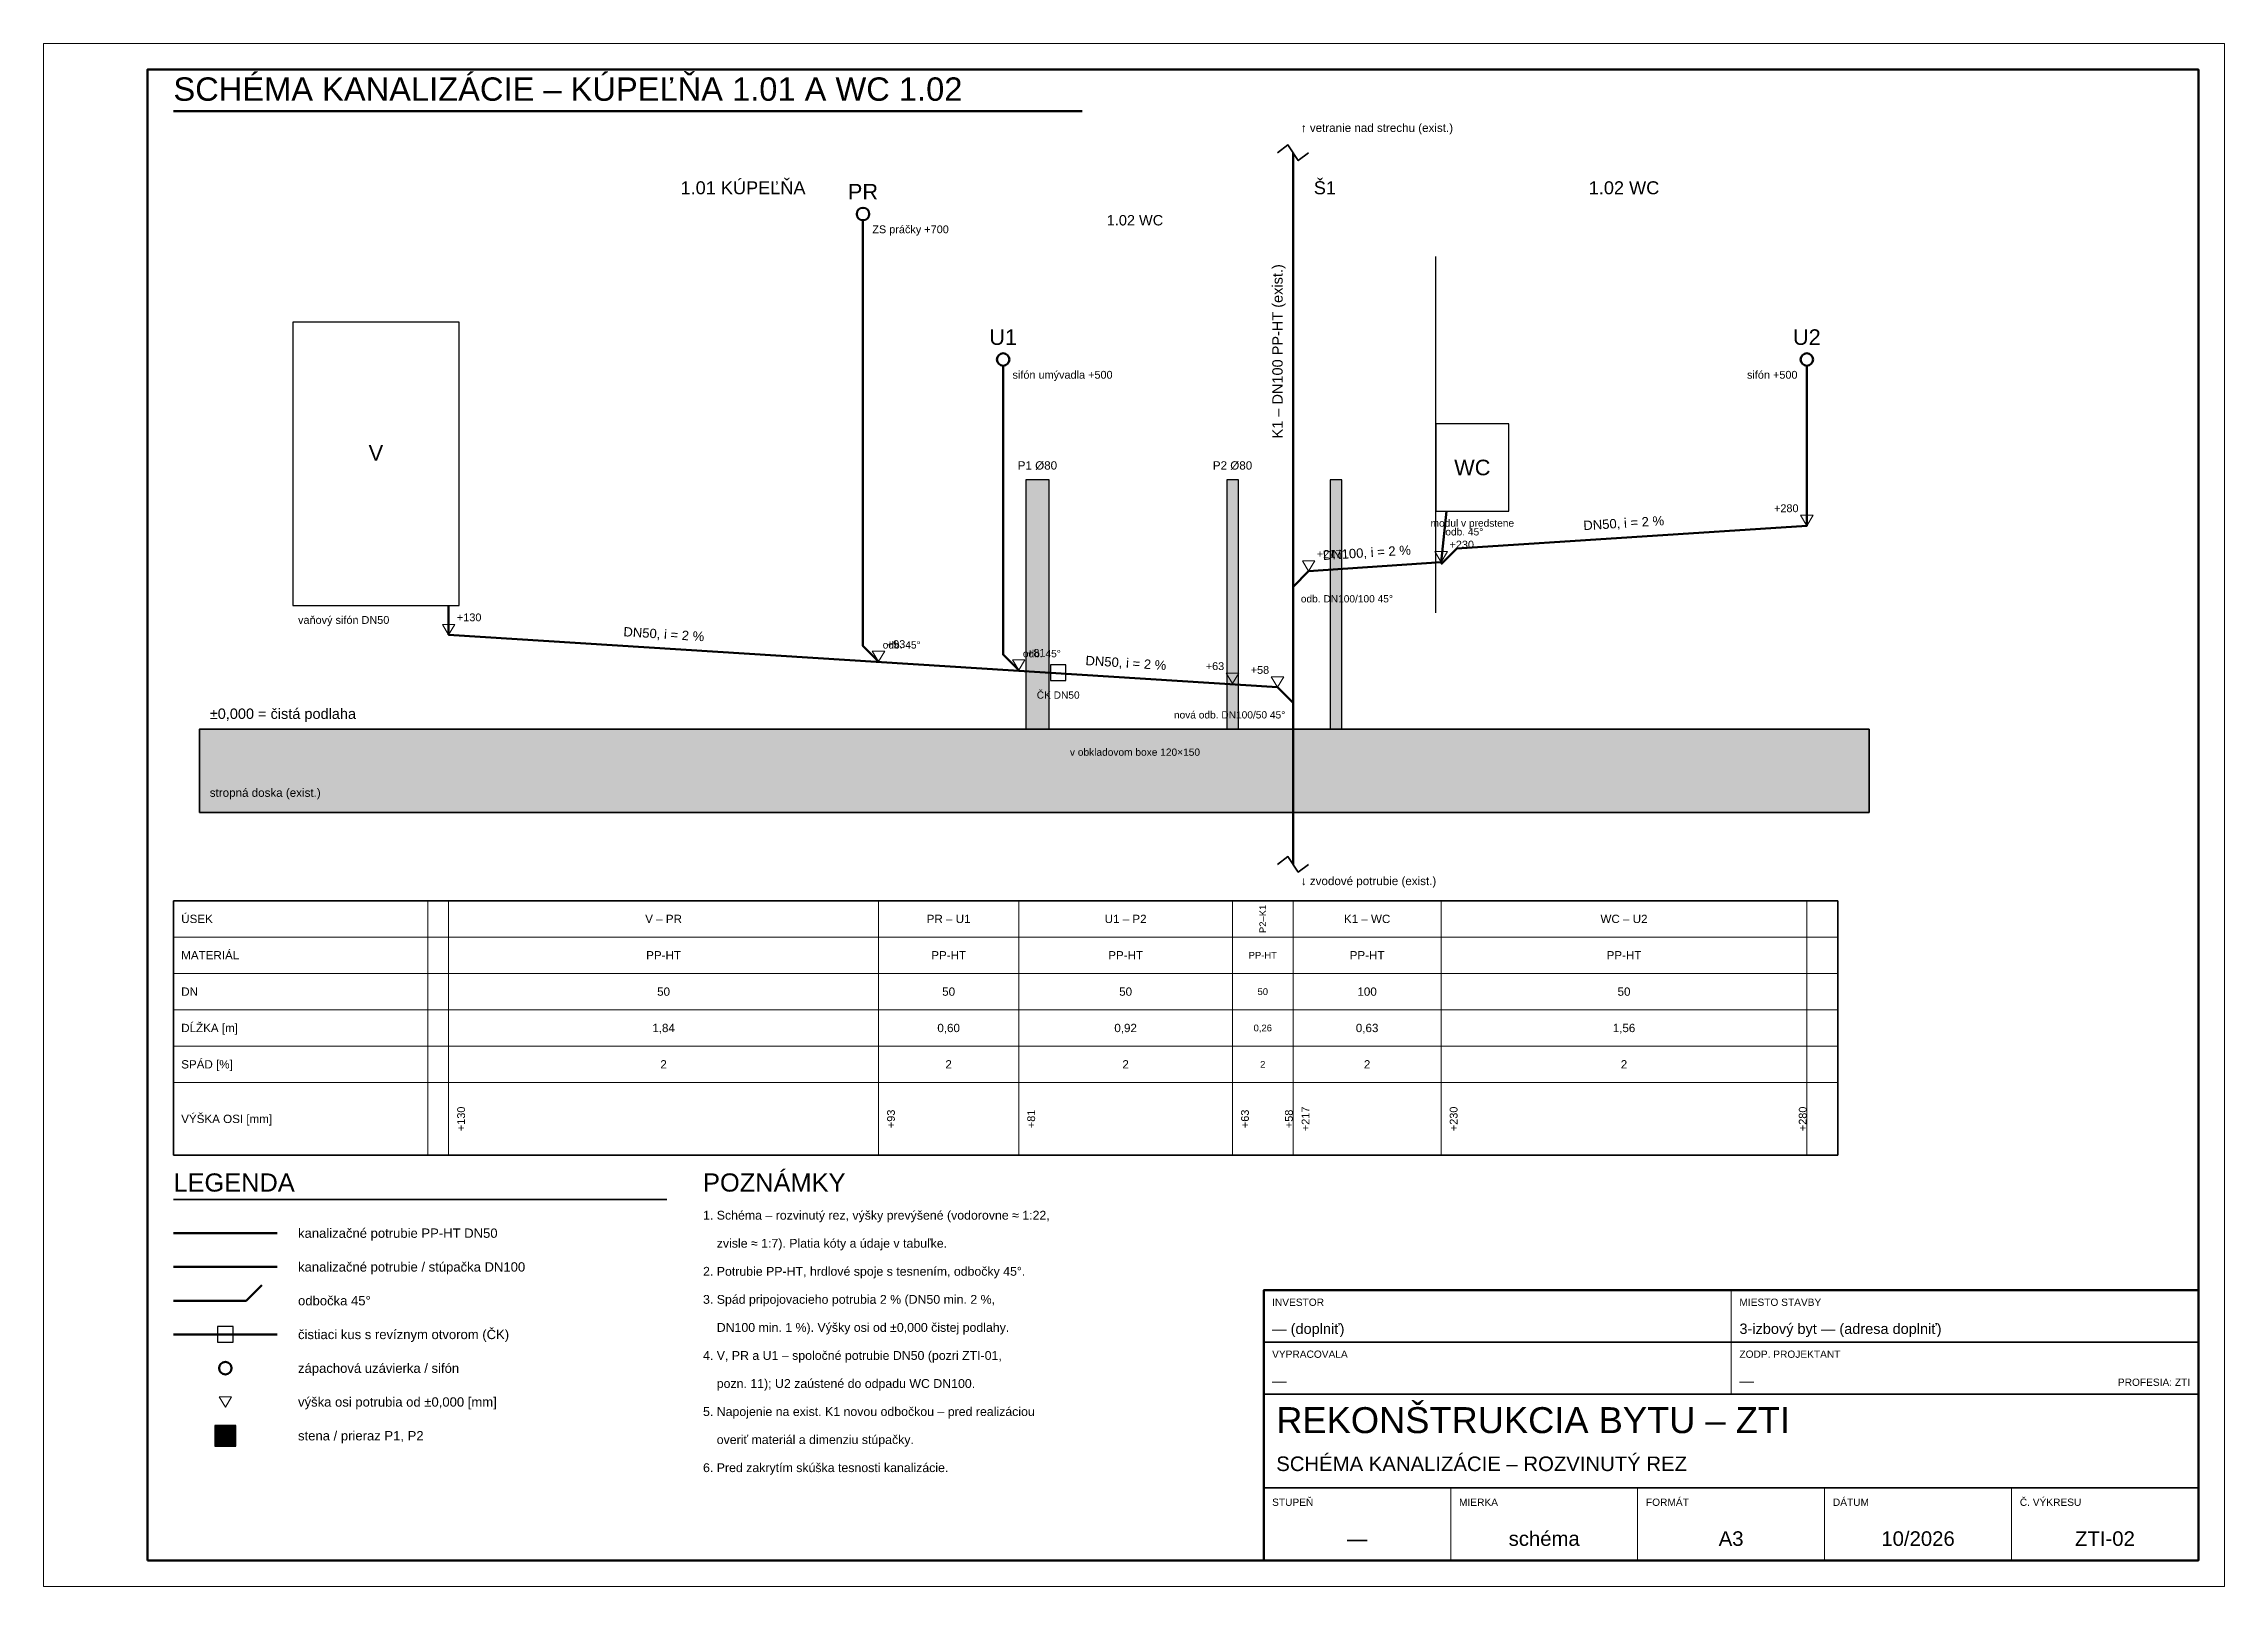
# Model space of a CAD drawing. Header units: millimetres. Extents: x 9500 to 20000, y -2600 to 4825.
import ezdxf
from ezdxf.enums import TextEntityAlignment as Align

# ---------------------------------------------------------------- set-up
doc = ezdxf.new("R2010")
doc.units = ezdxf.units.MM
for name, color, linetype, lineweight in [('RAM', 7, 'Continuous', 50), ('ST_STAVBA', 7, 'Continuous', 50), ('TEXT', 7, 'Continuous', 25), ('ZTI_KANALIZACIA_SCHEMA', 1, 'Continuous', 50)]:
    doc.layers.add(name, color=color, linetype=linetype, lineweight=lineweight)
doc.styles.add('ZTI', font='arial.ttf')

msp = doc.modelspace()

# ---------------------------------------------------------------- hatches: boundary and pattern name
at = {"layer": 'ST_STAVBA'}
for points in [[(14228.75, 1525), (14341.25, 1525), (14341.25, 2725), (14228.75, 2725)], [(15196.25, 1525), (15252.5, 1525), (15252.5, 2725), (15196.25, 2725)], [(15694.625, 1525), (15750.875, 1525), (15750.875, 2725), (15694.625, 2725)], [(10250, 1125), (18289.625, 1125), (18289.625, 1525), (10250, 1525)], [(10325, -1925), (10425, -1925), (10425, -1825), (10325, -1825)]]:
    msp.add_hatch(color=253, dxfattribs=at).paths.add_polyline_path(points)

# ---------------------------------------------------------------- linework, layer by layer
at = {"layer": 'RAM', "lineweight": 18}
msp.add_lwpolyline([(9500, -2600), (20000, -2600), (20000, 4825), (9500, 4825)], close=True, dxfattribs=at)
at = {"layer": 'RAM', "lineweight": 50}
for points in [[(10000, -2475), (19875, -2475), (19875, 4700), (10000, 4700)], [(15375, -2475), (19875, -2475), (19875, -1175), (15375, -1175)]]:
    msp.add_lwpolyline(points, close=True, dxfattribs=at)
at = {"layer": 'RAM', "lineweight": 18}
for points in [[(17625, -1425), (17625, -1175)], [(17625, -1675), (17625, -1425)], [(16275, -2475), (16275, -2125)], [(17175, -2475), (17175, -2125)], [(18075, -2475), (18075, -2125)], [(18975, -2475), (18975, -2125)]]:
    msp.add_lwpolyline(points, dxfattribs=at)
at = {"layer": 'RAM', "lineweight": 35}
for points in [[(15375, -1425), (19875, -1425)], [(15375, -1675), (19875, -1675)], [(15375, -2125), (19875, -2125)]]:
    msp.add_lwpolyline(points, dxfattribs=at)
at = {"layer": 'ST_STAVBA', "lineweight": 25}
msp.add_lwpolyline([(16204, 2085), (16204, 3800)], dxfattribs=at)
for points in [[(10700, 2120), (11500, 2120), (11500, 3485), (10700, 3485)], [(16204, 2575), (16554, 2575), (16554, 2995), (16204, 2995)], [(14228.75, 1525), (14341.25, 1525), (14341.25, 2725), (14228.75, 2725)], [(15196.25, 1525), (15252.5, 1525), (15252.5, 2725), (15196.25, 2725)], [(15694.625, 1525), (15750.875, 1525), (15750.875, 2725), (15694.625, 2725)], [(10325, -1925), (10425, -1925), (10425, -1825), (10325, -1825)]]:
    msp.add_lwpolyline(points, close=True, dxfattribs=at)
at = {"layer": 'ST_STAVBA', "lineweight": 35}
msp.add_lwpolyline([(10250, 1125), (18289.625, 1125), (18289.625, 1525), (10250, 1525)], close=True, dxfattribs=at)
at = {"layer": 'TEXT', "lineweight": 50}
msp.add_lwpolyline([(10125, 4500), (14500, 4500)], dxfattribs=at)
at = {"layer": 'TEXT', "lineweight": 18}
for points in [[(17989.625, 2505), (17959.625, 2555), (18019.625, 2555)], [(15590.75, 2285.62), (15560.75, 2335.62), (15620.75, 2335.62)], [(16229, 2330), (16199, 2380), (16259, 2380)], [(11450, 1980), (11420, 2030), (11480, 2030)], [(13520, 1851.2), (13490, 1901.2), (13550, 1901.2)], [(14195, 1809.2), (14165, 1859.2), (14225, 1859.2)], [(15224.375, 1745.15), (15194.375, 1795.15), (15254.375, 1795.15)], [(15440.75, 1727.02), (15410.75, 1777.02), (15470.75, 1777.02)], [(10375, -1737.5), (10345, -1687.5), (10405, -1687.5)]]:
    msp.add_lwpolyline(points, close=True, dxfattribs=at)
at = {"layer": 'TEXT', "lineweight": 35}
for points in [[(10125, 700), (18139.625, 700)], [(10125, 700), (10125, -525)], [(18139.625, 700), (18139.625, -525)], [(10125, -525), (18139.625, -525)], [(10125, -737.5), (12500, -737.5)]]:
    msp.add_lwpolyline(points, dxfattribs=at)
at = {"layer": 'TEXT', "lineweight": 18}
for points in [[(11350, 700), (11350, -525)], [(11450, 700), (11450, -525)], [(13520, 700), (13520, -525)], [(14195, 700), (14195, -525)], [(15224.375, 700), (15224.375, -525)], [(15515.75, 700), (15515.75, -525)], [(16229, 700), (16229, -525)], [(17989.625, 700), (17989.625, -525)], [(10125, 525), (18139.625, 525)], [(10125, 350), (18139.625, 350)], [(10125, 175), (18139.625, 175)], [(10125, 0), (18139.625, 0)], [(10125, -175), (18139.625, -175)]]:
    msp.add_lwpolyline(points, dxfattribs=at)
at = {"layer": 'ZTI_KANALIZACIA_SCHEMA', "lineweight": 35}
for points in [[(15440.75, 4300), (15490.75, 4337.5), (15540.75, 4262.5), (15590.75, 4300)], [(15440.75, 875), (15490.75, 912.5), (15540.75, 837.5), (15590.75, 875)]]:
    msp.add_lwpolyline(points, dxfattribs=at)
at = {"layer": 'ZTI_KANALIZACIA_SCHEMA', "lineweight": 70}
for points in [[(15515.75, 875), (15515.75, 4300)], [(16254, 2575), (16229, 2330)], [(16229, 2330), (15590.75, 2285.62), (15515.75, 2210.62)], [(10125, -1062.5), (10625, -1062.5)]]:
    msp.add_lwpolyline(points, dxfattribs=at)
at = {"layer": 'ZTI_KANALIZACIA_SCHEMA'}
for points in [[(13445, 3975), (13445, 1926.2), (13520, 1851.2)], [(14120, 3275), (14120, 1884.2), (14195, 1809.2)], [(17989.625, 3275), (17989.625, 2505), (16304, 2395.45), (16229, 2320.45)], [(11450, 2120), (11450, 1980)], [(11450, 1980), (15440.75, 1727.02), (15515.75, 1652.02)], [(10125, -900), (10625, -900)], [(10125, -1225), (10475, -1225), (10550, -1150)], [(10125, -1387.5), (10625, -1387.5)]]:
    msp.add_lwpolyline(points, dxfattribs=at)
at = {"layer": 'ZTI_KANALIZACIA_SCHEMA', "lineweight": 25}
for points in [[(14347.5, 1759.8778), (14422.5, 1759.8778), (14422.5, 1834.8778), (14347.5, 1834.8778)], [(10337.5, -1425), (10412.5, -1425), (10412.5, -1350), (10337.5, -1350)]]:
    msp.add_lwpolyline(points, close=True, dxfattribs=at)
at = {"layer": 'ZTI_KANALIZACIA_SCHEMA'}
for centre in [(13445, 4005), (14120, 3305), (17989.625, 3305), (10375, -1550)]:
    msp.add_circle(centre, 30, dxfattribs=at)

# ---------------------------------------------------------------- texts
at = {"layer": 'TEXT', "style": 'ZTI'}
for s, height, p in [('SCHÉMA KANALIZÁCIE – KÚPEĽŇA 1.01 A WC 1.02', 112.5, (10125, 4550)), ('↑ vetranie nad strechu (exist.)', 40, (15553.25, 4400)), ('Š1', 62.5, (15615.75, 4100)), ('ZS práčky +700', 37.5, (13490, 3912.5)), ('sifón umývadla +500', 37.5, (14165, 3212.5)), ('odb. 45°', 35, (16249, 2457.95)), ('+230', 37.5, (16269, 2395)), ('+217', 37.5, (15630.75, 2350.62)), ('odb. DN100/100 45°', 35, (15553.25, 2135.62)), ('vaňový sifón DN50', 37.5, (10725, 2032.5)), ('+130', 37.5, (11490, 2045)), ('odb. 45°', 35, (13540, 1913.7)), ('+93', 37.5, (13560, 1916.2)), ('odb. 45°', 35, (14215, 1871.7)), ('+81', 37.5, (14235, 1874.2)), ('±0,000 = čistá podlaha', 50, (10300, 1575)), ('stropná doska (exist.)', 40, (10300, 1200)), ('↓ zvodové potrubie (exist.)', 40, (15553.25, 775)), ('LEGENDA', 87.5, (10125, -700)), ('POZNÁMKY', 87.5, (12675, -700)), ('1. Schéma – rozvinutý rez, výšky prevýšené (vodorovne ≈ 1:22,', 42.5, (12675, -835)), ('    zvisle ≈ 1:7). Platia kóty a údaje v tabuľke.', 42.5, (12675, -970)), ('2. Potrubie PP-HT, hrdlové spoje s tesnením, odbočky 45°.', 42.5, (12675, -1105)), ('3. Spád pripojovacieho potrubia 2 % (DN50 min. 2 %,', 42.5, (12675, -1240)), ('INVESTOR', 35, (15415, -1250)), ('MIESTO STAVBY', 35, (17665, -1250)), ('    DN100 min. 1 %). Výšky osi od ±0,000 čistej podlahy.', 42.5, (12675, -1375)), ('— (doplniť)', 50, (15415, -1385)), ('3-izbový byt — (adresa doplniť)', 50, (17665, -1385)), ('4. V, PR a U1 – spoločné potrubie DN50 (pozri ZTI-01,', 42.5, (12675, -1510)), ('VYPRACOVALA', 35, (15415, -1500)), ('ZODP. PROJEKTANT', 35, (17665, -1500)), ('    pozn. 11); U2 zaústené do odpadu WC DN100.', 42.5, (12675, -1645)), ('—', 50, (15415, -1635)), ('—', 50, (17665, -1635)), ('5. Napojenie na exist. K1 novou odbočkou – pred realizáciou', 42.5, (12675, -1780)), ('REKONŠTRUKCIA BYTU – ZTI', 125, (15435, -1862.5)), ('    overiť materiál a dimenziu stúpačky.', 42.5, (12675, -1915)), ('SCHÉMA KANALIZÁCIE – ROZVINUTÝ REZ', 70, (15435, -2045)), ('6. Pred zakrytím skúška tesnosti kanalizácie.', 42.5, (12675, -2050)), ('STUPEŇ', 35, (15415, -2212.5)), ('MIERKA', 35, (16315, -2212.5)), ('FORMÁT', 35, (17215, -2212.5)), ('DÁTUM', 35, (18115, -2212.5)), ('Č. VÝKRESU', 35, (19015, -2212.5))]:
    msp.add_text(s, height=height, dxfattribs=at).set_placement(p)
for s, height, p in [('1.01 KÚPEĽŇA', 62.5, (12867.5, 4100)), ('PR', 75, (13445, 4075)), ('1.02 WC', 62.5, (17109.3125, 4100)), ('1.02 WC', 50, (14754.6875, 3950)), ('U1', 75, (14120, 3375)), ('U2', 75, (17989.625, 3375)), ('P1 Ø80', 40, (14285, 2775)), ('P2 Ø80', 40, (15224.375, 2775)), ('modul v predstene', 35, (16379, 2500)), ('ČK DN50', 35, (14385, 1672.3778)), ('v obkladovom boxe 120×150', 35, (14754.6875, 1397.5)), ('—', 70, (15825, -2405)), ('schéma', 70, (16725, -2405)), ('A3', 70, (17625, -2405)), ('10/2026', 70, (18525, -2405)), ('ZTI-02', 70, (19425, -2405))]:
    msp.add_text(s, height=height, dxfattribs=at).set_placement(p, align=Align.CENTER)
msp.add_text('K1 – DN100 PP-HT (exist.)', height=50, rotation=90, dxfattribs=at).set_placement((15465.75, 2925))
for s, height, p in [('sifón +500', 37.5, (17944.625, 3212.5)), ('+280', 37.5, (17949.625, 2570)), ('+63', 37.5, (15184.375, 1810.15)), ('+58', 37.5, (15400.75, 1792.02)), ('nová odb. DN100/50 45°', 35, (15478.25, 1577.02)), ('PROFESIA: ZTI', 35, (19835, -1635))]:
    msp.add_text(s, height=height, dxfattribs=at).set_placement(p, align=Align.RIGHT)
for s, height, p in [('V', 75, (11100, 2855)), ('WC', 75, (16379, 2785)), ('V – PR', 40, (12485, 612.5)), ('PR – U1', 40, (13857.5, 612.5)), ('U1 – P2', 40, (14709.6875, 612.5)), ('K1 – WC', 40, (15872.375, 612.5)), ('WC – U2', 40, (17109.3125, 612.5)), ('PP-HT', 40, (12485, 437.5)), ('PP-HT', 40, (13857.5, 437.5)), ('PP-HT', 40, (14709.6875, 437.5)), ('PP-HT', 32.5, (15370.0625, 437.5)), ('PP-HT', 40, (15872.375, 437.5)), ('PP-HT', 40, (17109.3125, 437.5)), ('50', 40, (12485, 262.5)), ('50', 40, (13857.5, 262.5)), ('50', 40, (14709.6875, 262.5)), ('50', 32.5, (15370.0625, 262.5)), ('100', 40, (15872.375, 262.5)), ('50', 40, (17109.3125, 262.5)), ('1,84', 40, (12485, 87.5)), ('0,60', 40, (13857.5, 87.5)), ('0,92', 40, (14709.6875, 87.5)), ('0,63', 40, (15872.375, 87.5)), ('1,56', 40, (17109.3125, 87.5)), ('0,26', 32.5, (15370.0625, 87.5)), ('2', 40, (12485, -87.5)), ('2', 40, (13857.5, -87.5)), ('2', 40, (14709.6875, -87.5)), ('2', 32.5, (15370.0625, -87.5)), ('2', 40, (15872.375, -87.5)), ('2', 40, (17109.3125, -87.5))]:
    msp.add_text(s, height=height, dxfattribs=at).set_placement(p, align=Align.MIDDLE_CENTER)
for s, rotation, p in [('DN50, i = 2 %', 3.56048053, (17109.3125, 2495.225)), ('DN100, i = 2 %', 3.56048053, (15872.375, 2352.81)), ('DN50, i = 2 %', -3.56048053, (12485, 1960.6)), ('DN50, i = 2 %', -3.56048053, (14709.6875, 1822.175))]:
    msp.add_text(s, height=45, rotation=rotation, dxfattribs=at).set_placement(p, align=Align.CENTER)
for s, height, p in [('ÚSEK', 40, (10162.5, 612.5)), ('MATERIÁL', 40, (10162.5, 437.5)), ('DN', 40, (10162.5, 262.5)), ('DĹŽKA [m]', 40, (10162.5, 87.5)), ('SPÁD [%]', 40, (10162.5, -87.5)), ('VÝŠKA OSI [mm]', 40, (10162.5, -350)), ('kanalizačné potrubie PP-HT DN50', 45, (10725, -900)), ('kanalizačné potrubie / stúpačka DN100', 45, (10725, -1062.5)), ('odbočka 45°', 45, (10725, -1225)), ('čistiaci kus s revíznym otvorom (ČK)', 45, (10725, -1387.5)), ('zápachová uzávierka / sifón', 45, (10725, -1550)), ('výška osi potrubia od ±0,000 [mm]', 45, (10725, -1712.5)), ('stena / prieraz P1, P2', 45, (10725, -1875))]:
    msp.add_text(s, height=height, dxfattribs=at).set_placement(p, align=Align.MIDDLE_LEFT)
for s, height, p in [('P2–K1', 32.5, (15370.0625, 612.5)), ('+130', 37.5, (11510, -350)), ('+93', 37.5, (13580, -350)), ('+81', 37.5, (14255, -350)), ('+63', 37.5, (15284.375, -350)), ('+58', 37.5, (15495.75, -350)), ('+217', 37.5, (15575.75, -350)), ('+230', 37.5, (16289, -350)), ('+280', 37.5, (17969.625, -350))]:
    msp.add_text(s, height=height, rotation=90, dxfattribs=at).set_placement(p, align=Align.MIDDLE_CENTER)

doc.saveas('drawing.dxf')
